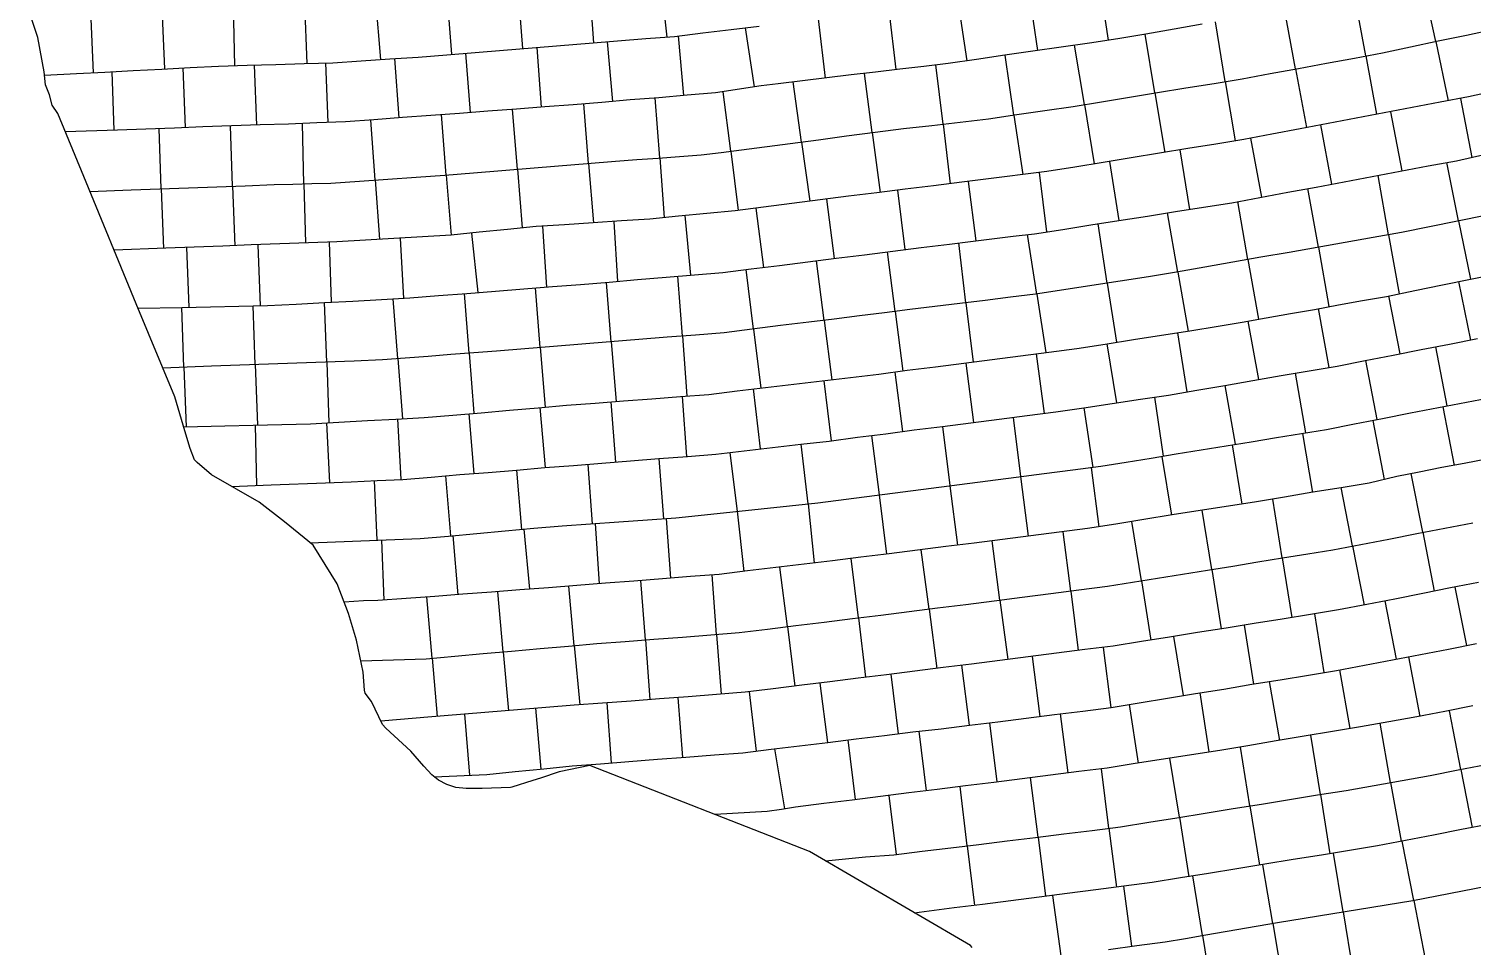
# Model space of a CAD drawing. Extents: x 720124 to 720679, y 1579628 to 1580856.
# Drawn here: x 720185.9 to 720287, y 1580090.2 to 1580154.5 of the extents above; entities that cross this region are included whole.
import ezdxf

# ---------------------------------------------------------------- set-up
doc = ezdxf.new("R2010")
doc.units = 0
doc.layers.add('10016_0502_PANTES', color=7, linetype='Continuous')
doc.layers.add('AGROCAD PLL', color=7, linetype='Continuous')
doc.layers.add('GT01-0010016-0502', color=30, linetype='Continuous', lineweight=25)

msp = doc.modelspace()

# ---------------------------------------------------------------- linework, layer by layer
at = {"layer": '10016_0502_PANTES'}
msp.add_lwpolyline([(720252.01, 1580090.08), (720251.9, 1580090.22), (720240.6, 1580096.82), (720225.22, 1580102.85), (720223.07, 1580102.39), (720221.77, 1580101.96), (720221.23, 1580101.78), (720219.75, 1580101.32), (720219.65, 1580101.29), (720217.67, 1580101.22), (720216.56, 1580101.22), (720215.82, 1580101.31), (720215.2, 1580101.52), (720214.62, 1580101.81), (720214.14, 1580102.18), (720213.58, 1580102.8), (720212.67, 1580103.84), (720210.93, 1580105.46), (720210.68, 1580105.71), (720209.92, 1580107.33), (720209.48, 1580107.92), (720209.43, 1580108.12), (720209.33, 1580109.39), (720208.88, 1580111.62), (720208.31, 1580113.48), (720207.51, 1580115.57), (720205.84, 1580118.27), (720203.83, 1580119.92), (720202.06, 1580121.28), (720198.71, 1580123.21), (720197.71, 1580124.07), (720197.51, 1580124.25), (720197.22, 1580125.05), (720196.84, 1580126.28), (720196.13, 1580128.66), (720193.44, 1580135.19), (720189.76, 1580144.11), (720187.94, 1580148.52), (720187.55, 1580149.1), (720187.37, 1580149.83), (720187.07, 1580150.53), (720186.98, 1580151.44), (720186.54, 1580153.84), (720185.91, 1580155.73)], dxfattribs=at)
at = {"layer": 'AGROCAD PLL', "color": 3, "true_color": 0x00ff00}
for points in [[(720225.17, 1580157.68), (720225.48, 1580153.47)], [(720261.55, 1580153.65), (720260.93, 1580157.81)], [(720284.48, 1580153.57), (720283.61, 1580157.63)], [(720215.2, 1580156.9), (720215.52, 1580152.67)], [(720220.18, 1580157.29), (720220.5, 1580153.07)], [(720256.6, 1580152.94), (720256.01, 1580157.08)], [(720279.58, 1580152.56), (720278.82, 1580156.71)], [(720200.23, 1580156.06), (720200.32, 1580151.87)], [(720205.22, 1580156.22), (720205.38, 1580152.03)], [(720210.21, 1580156.49), (720210.55, 1580152.31)], [(720246.69, 1580151.6), (720246.19, 1580155.76)], [(720251.65, 1580152.22), (720251.03, 1580156.4)], [(720274.66, 1580151.65), (720273.9, 1580155.82)], [(720241.72, 1580151), (720241.23, 1580155.16)], [(720269.74, 1580150.77), (720269.05, 1580154.94)], [(720231.8, 1580149.78), (720231.44, 1580153.96)], [(720236.76, 1580150.39), (720236.12, 1580154.53)], [(720264.81, 1580149.96), (720264.12, 1580154.08)], [(720284.48, 1580153.57), (720285.36, 1580149.42)], [(720284.48, 1580153.57), (720285.36, 1580149.42)], [(720216.85, 1580148.59), (720216.54, 1580152.75)], [(720221.84, 1580148.97), (720221.52, 1580153.15)], [(720226.82, 1580149.36), (720226.46, 1580153.55)], [(720254.93, 1580148.41), (720254.31, 1580152.6)], [(720259.87, 1580149.15), (720259.18, 1580153.31)], [(720279.58, 1580152.56), (720280.33, 1580148.47)], [(720279.58, 1580152.56), (720280.33, 1580148.47)], [(720196.88, 1580147.53), (720196.73, 1580151.72)], [(720201.88, 1580147.71), (720201.73, 1580151.91)], [(720206.88, 1580147.89), (720206.72, 1580152.07)], [(720211.86, 1580148.21), (720211.55, 1580152.37)], [(720249.97, 1580147.78), (720249.47, 1580151.92)], [(720274.66, 1580151.65), (720275.42, 1580147.53)], [(720274.66, 1580151.65), (720275.42, 1580147.53)], [(720245.01, 1580147.19), (720244.46, 1580151.33)], [(720269.74, 1580150.77), (720270.43, 1580146.6)], [(720269.74, 1580150.77), (720270.43, 1580146.6)], [(720230.12, 1580145.41), (720229.8, 1580149.61)], [(720235.09, 1580145.88), (720234.57, 1580150.05)], [(720264.81, 1580149.96), (720265.5, 1580145.8)], [(720264.81, 1580149.96), (720265.5, 1580145.8)], [(720286.23, 1580149.58), (720287.01, 1580145.45)], [(720220.15, 1580144.62), (720219.81, 1580148.81)], [(720225.13, 1580145.03), (720224.79, 1580149.19)], [(720259.87, 1580149.15), (720260.56, 1580145)], [(720259.87, 1580149.15), (720260.56, 1580145)], [(720281.32, 1580148.65), (720282.11, 1580144.5)], [(720200.19, 1580143.43), (720200.03, 1580147.65)], [(720205.18, 1580143.6), (720205.08, 1580147.82)], [(720210.18, 1580143.87), (720209.88, 1580148.06)], [(720215.16, 1580144.21), (720214.82, 1580148.44)], [(720249.97, 1580147.78), (720250.47, 1580143.59)], [(720249.97, 1580147.78), (720250.47, 1580143.59)], [(720254.93, 1580148.41), (720255.55, 1580144.24)], [(720254.93, 1580148.41), (720255.55, 1580144.24)], [(720276.41, 1580147.72), (720277.19, 1580143.58)], [(720195.19, 1580143.25), (720195.04, 1580147.46)], [(720240.05, 1580146.52), (720240.62, 1580142.38)], [(720240.05, 1580146.52), (720240.62, 1580142.38)], [(720245.01, 1580147.19), (720245.56, 1580142.99)], [(720245.01, 1580147.19), (720245.56, 1580142.99)], [(720271.5, 1580146.79), (720272.28, 1580142.66)], [(720235.09, 1580145.88), (720235.61, 1580141.73)], [(720235.09, 1580145.88), (720235.61, 1580141.73)], [(720266.56, 1580145.97), (720267.23, 1580141.8)], [(720225.13, 1580145.03), (720225.47, 1580140.87)], [(720225.13, 1580145.03), (720225.47, 1580140.87)], [(720230.12, 1580145.41), (720230.43, 1580141.23)], [(720230.12, 1580145.41), (720230.43, 1580141.23)], [(720261.63, 1580145.17), (720262.29, 1580141.03)], [(720261.63, 1580145.17), (720262.29, 1580141.03)], [(720286.08, 1580141.01), (720285.27, 1580145.08)], [(720286.08, 1580141.01), (720285.27, 1580145.08)], [(720210.18, 1580143.87), (720210.47, 1580139.71)], [(720210.18, 1580143.87), (720210.47, 1580139.71)], [(720215.16, 1580144.21), (720215.5, 1580140)], [(720215.16, 1580144.21), (720215.5, 1580140)], [(720251.73, 1580143.75), (720252.26, 1580139.6)], [(720256.69, 1580144.39), (720257.22, 1580140.23)], [(720281.18, 1580140.03), (720280.45, 1580144.18)], [(720281.18, 1580140.03), (720280.45, 1580144.18)], [(720195.19, 1580143.25), (720195.34, 1580139.07)], [(720195.19, 1580143.25), (720195.34, 1580139.07)], [(720200.19, 1580143.43), (720200.34, 1580139.26)], [(720200.19, 1580143.43), (720200.34, 1580139.26)], [(720241.81, 1580142.52), (720242.33, 1580138.37)], [(720246.77, 1580143.14), (720247.29, 1580138.99)], [(720276.26, 1580139.16), (720275.53, 1580143.26)], [(720276.26, 1580139.16), (720275.53, 1580143.26)], [(720236.85, 1580141.9), (720237.39, 1580137.74)], [(720266.41, 1580137.41), (720265.68, 1580141.56)], [(720266.41, 1580137.41), (720265.68, 1580141.56)], [(720226.89, 1580140.96), (720227.16, 1580136.76)], [(720231.88, 1580141.37), (720232.26, 1580137.19)], [(720261.47, 1580136.64), (720260.83, 1580140.8)], [(720261.47, 1580136.64), (720260.83, 1580140.8)], [(720286.08, 1580141.01), (720286.91, 1580136.91)], [(720206.95, 1580139.52), (720207.1, 1580135.3)], [(720211.94, 1580139.79), (720212.17, 1580135.57)], [(720216.93, 1580140.14), (720217.36, 1580135.97)], [(720251.57, 1580135.26), (720251.06, 1580139.45)], [(720251.57, 1580135.26), (720251.06, 1580139.45)], [(720256.53, 1580135.87), (720255.89, 1580140.04)], [(720256.53, 1580135.87), (720255.89, 1580140.04)], [(720281.18, 1580140.03), (720281.92, 1580135.89)], [(720196.96, 1580139.13), (720197.11, 1580134.95)], [(720246.61, 1580134.65), (720246.07, 1580138.84)], [(720246.61, 1580134.65), (720246.07, 1580138.84)], [(720276.26, 1580139.16), (720277, 1580134.99)], [(720236.68, 1580133.42), (720236.16, 1580137.59)], [(720236.68, 1580133.42), (720236.16, 1580137.59)], [(720241.64, 1580134.03), (720241.11, 1580138.21)], [(720241.64, 1580134.03), (720241.11, 1580138.21)], [(720266.41, 1580137.41), (720267.14, 1580133.28)], [(720271.33, 1580138.29), (720272.07, 1580134.11)], [(720226.72, 1580132.53), (720226.39, 1580136.69)], [(720226.72, 1580132.53), (720226.39, 1580136.69)], [(720231.71, 1580132.93), (720231.39, 1580137.12)], [(720231.71, 1580132.93), (720231.39, 1580137.12)], [(720261.47, 1580136.64), (720262.11, 1580132.49)], [(720286.07, 1580136.74), (720286.91, 1580132.65)], [(720211.77, 1580131.35), (720211.44, 1580135.54)], [(720211.77, 1580131.35), (720211.44, 1580135.54)], [(720216.76, 1580131.73), (720216.43, 1580135.9)], [(720216.76, 1580131.73), (720216.43, 1580135.9)], [(720221.74, 1580132.13), (720221.4, 1580136.3)], [(720221.74, 1580132.13), (720221.4, 1580136.3)], [(720256.53, 1580135.87), (720257.16, 1580131.77)], [(720196.78, 1580130.74), (720196.62, 1580134.94)], [(720196.78, 1580130.74), (720196.62, 1580134.94)], [(720196.78, 1580130.74), (720196.62, 1580134.94)], [(720196.78, 1580130.74), (720196.62, 1580134.94)], [(720206.78, 1580131.11), (720206.62, 1580135.28)], [(720206.78, 1580131.11), (720206.62, 1580135.28)], [(720246.61, 1580134.65), (720247.14, 1580130.48)], [(720251.57, 1580135.26), (720252.07, 1580131.11)], [(720276.25, 1580134.85), (720276.99, 1580130.73)], [(720236.68, 1580133.42), (720237.2, 1580129.28)], [(720241.64, 1580134.03), (720242.18, 1580129.87)], [(720271.33, 1580133.98), (720272.06, 1580129.89)], [(720226.72, 1580132.53), (720227.06, 1580128.34)], [(720231.71, 1580132.93), (720232.02, 1580128.73)], [(720261.45, 1580132.38), (720262.12, 1580128.25)], [(720266.39, 1580133.16), (720267.05, 1580129.01)], [(720211.77, 1580131.35), (720212.1, 1580127.14)], [(720216.76, 1580131.73), (720217.08, 1580127.52)], [(720221.74, 1580132.13), (720222.08, 1580127.95)], [(720256.5, 1580131.68), (720257.05, 1580127.51)], [(720284.46, 1580132.17), (720285.27, 1580128.04)], [(720196.78, 1580130.74), (720196.94, 1580126.58)], [(720201.78, 1580130.93), (720201.93, 1580126.7)], [(720246.58, 1580130.41), (720247.13, 1580126.24)], [(720251.55, 1580131.04), (720252.09, 1580126.87)], [(720274.64, 1580130.33), (720275.35, 1580126.14)], [(720279.56, 1580131.22), (720280.36, 1580127.08)], [(720241.62, 1580129.8), (720242.13, 1580125.59)], [(720269.71, 1580129.47), (720270.44, 1580125.35)], [(720226.7, 1580128.31), (720227.02, 1580124.1)], [(720231.68, 1580128.7), (720232, 1580124.5)], [(720236.66, 1580129.22), (720237.16, 1580125.02)], [(720264.78, 1580128.65), (720265.39, 1580124.52)], [(720216.73, 1580127.49), (720217.1, 1580123.3)], [(720221.72, 1580127.92), (720222.08, 1580123.71)], [(720221.72, 1580127.92), (720222.08, 1580123.71)], [(720259.83, 1580127.91), (720260.45, 1580123.73)], [(720284.98, 1580127.98), (720285.78, 1580123.87)], [(720201.76, 1580126.69), (720201.87, 1580122.47)], [(720206.76, 1580126.85), (720206.98, 1580122.66)], [(720211.75, 1580127.12), (720211.97, 1580122.88)], [(720249.92, 1580126.6), (720250.44, 1580122.45)], [(720254.88, 1580127.23), (720255.4, 1580123.08)], [(720280.08, 1580127.02), (720280.88, 1580122.89)], [(720240, 1580125.35), (720240.48, 1580121.17)], [(720244.96, 1580125.96), (720245.48, 1580121.8)], [(720270.22, 1580125.31), (720270.89, 1580121.16)], [(720275.16, 1580126.11), (720275.85, 1580121.97)], [(720230.05, 1580124.34), (720230.39, 1580120.13)], [(720235.03, 1580124.77), (720235.53, 1580120.64)], [(720265.29, 1580124.5), (720265.97, 1580120.39)], [(720220.08, 1580123.54), (720220.42, 1580119.38)], [(720225.07, 1580123.94), (720225.38, 1580119.78)], [(720260.35, 1580123.72), (720260.88, 1580119.56)], [(720283.57, 1580119.18), (720282.76, 1580123.29)], [(720210.11, 1580122.8), (720210.3, 1580118.62)], [(720215.1, 1580123.14), (720215.46, 1580118.93)], [(720250.43, 1580122.44), (720250.98, 1580118.28)], [(720255.39, 1580123.08), (720255.92, 1580118.9)], [(720278.66, 1580118.22), (720277.86, 1580122.31)], [(720245.48, 1580121.8), (720246, 1580117.65)], [(720273.73, 1580117.38), (720273.07, 1580121.51)], [(720235.54, 1580120.65), (720236, 1580116.44)], [(720240.52, 1580121.17), (720240.94, 1580117.03)], [(720268.8, 1580116.58), (720268.13, 1580120.74)], [(720220.6, 1580119.4), (720220.98, 1580115.19)], [(720225.58, 1580119.79), (720225.88, 1580115.57)], [(720230.57, 1580120.14), (720230.86, 1580115.97)], [(720258.91, 1580115.06), (720258.39, 1580119.22)], [(720263.86, 1580115.78), (720263.2, 1580119.93)], [(720283.57, 1580119.18), (720284.37, 1580115.05)], [(720283.57, 1580119.18), (720284.37, 1580115.05)], [(720210.63, 1580118.64), (720210.79, 1580114.43)], [(720215.62, 1580118.95), (720215.98, 1580114.81)], [(720253.95, 1580114.43), (720253.41, 1580118.59)], [(720278.66, 1580118.22), (720279.47, 1580114.08)], [(720278.66, 1580118.22), (720279.47, 1580114.08)], [(720244.03, 1580113.18), (720243.53, 1580117.34)], [(720248.99, 1580113.8), (720248.44, 1580117.96)], [(720273.73, 1580117.38), (720274.4, 1580113.21)], [(720273.73, 1580117.38), (720274.4, 1580113.21)], [(720234.1, 1580112.03), (720233.78, 1580116.2)], [(720239.07, 1580112.57), (720238.54, 1580116.74)], [(720268.8, 1580116.58), (720269.46, 1580112.42)], [(720268.8, 1580116.58), (720269.46, 1580112.42)], [(720224.13, 1580111.24), (720223.74, 1580115.4)], [(720229.11, 1580111.64), (720228.8, 1580115.8)], [(720263.86, 1580115.78), (720264.52, 1580111.63)], [(720263.86, 1580115.78), (720264.52, 1580111.63)], [(720285.82, 1580115.34), (720286.64, 1580111.24)], [(720219.15, 1580110.8), (720218.78, 1580115.02)], [(720253.95, 1580114.43), (720254.5, 1580110.27)], [(720253.95, 1580114.43), (720254.5, 1580110.27)], [(720258.91, 1580115.06), (720259.44, 1580110.9)], [(720258.91, 1580115.06), (720259.44, 1580110.9)], [(720280.91, 1580114.37), (720281.71, 1580110.29)], [(720244.03, 1580113.18), (720244.53, 1580109.02)], [(720244.03, 1580113.18), (720244.53, 1580109.02)], [(720248.99, 1580113.8), (720249.54, 1580109.64)], [(720248.99, 1580113.8), (720249.54, 1580109.64)], [(720276, 1580113.47), (720276.65, 1580109.35)], [(720239.07, 1580112.57), (720239.59, 1580108.4)], [(720239.07, 1580112.57), (720239.59, 1580108.4)], [(720271.06, 1580112.68), (720271.72, 1580108.54)], [(720224.13, 1580111.24), (720224.51, 1580107.09)], [(720224.13, 1580111.24), (720224.51, 1580107.09)], [(720229.11, 1580111.64), (720229.43, 1580107.46)], [(720229.11, 1580111.64), (720229.43, 1580107.46)], [(720234.1, 1580112.03), (720234.41, 1580107.84)], [(720234.1, 1580112.03), (720234.41, 1580107.84)], [(720266.12, 1580111.89), (720266.79, 1580107.74)], [(720256.22, 1580110.48), (720256.75, 1580106.28)], [(720246.3, 1580109.23), (720246.82, 1580105.06)], [(720251.26, 1580109.86), (720251.79, 1580105.66)], [(720278.48, 1580105.43), (720277.77, 1580109.54)], [(720241.34, 1580108.62), (720241.86, 1580104.45)], [(720273.55, 1580104.6), (720272.84, 1580108.73)], [(720226.41, 1580107.23), (720226.72, 1580103.02)], [(720231.39, 1580107.61), (720231.71, 1580103.41)], [(720236.38, 1580108), (720236.87, 1580103.85)], [(720263.67, 1580103.01), (720263.04, 1580107.12)], [(720268.61, 1580103.79), (720267.97, 1580107.93)], [(720258.72, 1580102.32), (720258.2, 1580106.46)], [(720286.24, 1580102.57), (720285.44, 1580106.68)], [(720248.8, 1580101.07), (720248.3, 1580105.24)], [(720253.76, 1580101.69), (720253.24, 1580105.84)], [(720281.32, 1580101.66), (720280.59, 1580105.8)], [(720243.84, 1580100.45), (720243.31, 1580104.63)], [(720271.46, 1580100.01), (720270.8, 1580104.13)], [(720276.4, 1580100.82), (720275.73, 1580104.97)], [(720266.53, 1580099.21), (720265.86, 1580103.35)], [(720256.62, 1580097.82), (720256.1, 1580101.99)], [(720261.59, 1580098.44), (720261.06, 1580102.61)], [(720251.66, 1580097.21), (720251.16, 1580101.36)], [(720281.32, 1580101.66), (720282.06, 1580097.53)], [(720281.32, 1580101.66), (720282.06, 1580097.53)], [(720246.7, 1580096.61), (720246.18, 1580100.75)], [(720271.46, 1580100.01), (720272.13, 1580095.86)], [(720271.46, 1580100.01), (720272.13, 1580095.86)], [(720276.4, 1580100.82), (720277.06, 1580096.66)], [(720276.4, 1580100.82), (720277.06, 1580096.66)], [(720266.53, 1580099.21), (720267.19, 1580095.05)], [(720266.53, 1580099.21), (720267.19, 1580095.05)], [(720261.59, 1580098.44), (720262.11, 1580094.31)], [(720261.59, 1580098.44), (720262.11, 1580094.31)], [(720251.66, 1580097.21), (720252.16, 1580093.04)], [(720251.66, 1580097.21), (720252.16, 1580093.04)], [(720256.62, 1580097.82), (720257.15, 1580093.68)], [(720256.62, 1580097.82), (720257.15, 1580093.68)], [(720282.94, 1580093.39), (720282.13, 1580097.54)], [(720278, 1580092.58), (720277.33, 1580096.71)], [(720268.14, 1580090.93), (720267.46, 1580095.1)], [(720273.07, 1580091.77), (720272.36, 1580095.89)], [(720263.2, 1580090.18), (720262.62, 1580094.38)], [(720282.94, 1580093.39), (720283.74, 1580089.27)], [(720282.94, 1580093.39), (720283.74, 1580089.27)], [(720278, 1580092.58), (720278.68, 1580088.43)], [(720278, 1580092.58), (720278.68, 1580088.43)], [(720268.14, 1580090.93), (720268.82, 1580086.78)], [(720268.14, 1580090.93), (720268.82, 1580086.78)], [(720273.07, 1580091.77), (720273.78, 1580087.62)], [(720273.07, 1580091.77), (720273.78, 1580087.62)]]:
    msp.add_lwpolyline(points, dxfattribs=at)
at = {"layer": 'AGROCAD PLL', "color": 1, "true_color": 0xff0000}
for points in [[(720230.15, 1580158.11), (720230.61, 1580153.88)], [(720190.23, 1580155.69), (720190.41, 1580151.38)], [(720195.23, 1580155.91), (720195.41, 1580151.64)], [(720240.05, 1580146.52), (720239.47, 1580150.74)], [(720221.9, 1580140.63), (720222.18, 1580136.36)], [(720201.95, 1580139.32), (720202.11, 1580135.05)], [(720206.78, 1580131.11), (720206.93, 1580126.86)], [(720214.17, 1580110.35), (720213.8, 1580114.65)], [(720261.18, 1580111.12), (720261.71, 1580106.9)], [(720283.4, 1580106.28), (720282.59, 1580110.46)], [(720216.44, 1580106.44), (720216.78, 1580102.16)], [(720221.42, 1580106.85), (720221.79, 1580102.59)], [(720238.88, 1580099.8), (720238.18, 1580104.01)], [(720258.24, 1580089.5), (720257.66, 1580093.74)]]:
    msp.add_lwpolyline(points, dxfattribs=at)
at = {"layer": 'AGROCAD PLL', "color": 5, "true_color": 0x0000ff}
for points in [[(720191.89, 1580147.35), (720191.74, 1580151.45)], [(720220.15, 1580144.62), (720220.48, 1580140.5)], [(720220.15, 1580144.62), (720220.48, 1580140.5)], [(720205.18, 1580143.6), (720205.29, 1580139.45)], [(720205.18, 1580143.6), (720205.29, 1580139.45)], [(720271.33, 1580138.29), (720270.62, 1580142.35)], [(720271.33, 1580138.29), (720270.62, 1580142.35)], [(720281.17, 1580135.74), (720281.98, 1580131.69)], [(720201.78, 1580130.93), (720201.63, 1580135.04)], [(720201.78, 1580130.93), (720201.63, 1580135.04)], [(720214.17, 1580110.35), (720214.52, 1580106.28)], [(720214.17, 1580110.35), (720214.52, 1580106.28)], [(720219.15, 1580110.8), (720219.51, 1580106.68)], [(720219.15, 1580110.8), (720219.51, 1580106.68)], [(720286.24, 1580102.57), (720287.03, 1580098.5)], [(720286.24, 1580102.57), (720287.03, 1580098.5)]]:
    msp.add_lwpolyline(points, dxfattribs=at)
at = {"layer": 'GT01-0010016-0502'}
for points in [[(720187, 1580151.21), (720189.24, 1580151.33), (720191.23, 1580151.42), (720193.23, 1580151.53), (720195.22, 1580151.63), (720197.22, 1580151.74), (720199.21, 1580151.84), (720201.22, 1580151.9), (720203.22, 1580151.96), (720205.21, 1580152.02), (720207.21, 1580152.08), (720209.2, 1580152.21), (720211.2, 1580152.35), (720213.2, 1580152.48), (720215.19, 1580152.64), (720217.19, 1580152.8), (720219.18, 1580152.96), (720221.18, 1580153.12), (720223.16, 1580153.29), (720225.16, 1580153.45), (720227.15, 1580153.61), (720229.15, 1580153.77), (720231.14, 1580153.92), (720233.13, 1580154.17), (720235.11, 1580154.41), (720237.09, 1580154.65)], [(720268.11, 1580154.78), (720266.15, 1580154.44), (720264.18, 1580154.09), (720262.2, 1580153.75), (720260.22, 1580153.46), (720258.25, 1580153.17), (720256.26, 1580152.89), (720254.29, 1580152.6), (720252.31, 1580152.31), (720250.33, 1580152.02), (720248.62, 1580151.82), (720246.93, 1580151.62), (720245.23, 1580151.42), (720243.52, 1580151.22), (720241.82, 1580151.02), (720240.12, 1580150.81), (720238.41, 1580150.61), (720237.21, 1580150.45), (720234.03, 1580149.96), (720232.03, 1580149.8), (720230.04, 1580149.63), (720228.04, 1580149.47), (720226.06, 1580149.29), (720224.06, 1580149.13), (720222.07, 1580148.98), (720220.07, 1580148.83), (720218.07, 1580148.68), (720216.08, 1580148.53), (720214.08, 1580148.38), (720212.09, 1580148.23), (720210.09, 1580148.08), (720208.1, 1580147.93), (720206.1, 1580147.86), (720204.11, 1580147.78), (720202.11, 1580147.72), (720200.11, 1580147.65), (720198.11, 1580147.58), (720196.11, 1580147.5), (720194.12, 1580147.43), (720192.12, 1580147.36), (720188.47, 1580147.23)], [(720190.19, 1580143.06), (720193.08, 1580143.17), (720195.09, 1580143.25), (720197.09, 1580143.32), (720199.08, 1580143.39), (720201.08, 1580143.46), (720203.09, 1580143.54), (720204.41, 1580143.58), (720205.75, 1580143.62), (720207.08, 1580143.65), (720209.07, 1580143.79), (720211.07, 1580143.93), (720213.06, 1580144.07), (720215.06, 1580144.21), (720217.06, 1580144.37), (720219.05, 1580144.53), (720221.03, 1580144.69), (720223.03, 1580144.85), (720225.02, 1580145.02), (720227.02, 1580145.19), (720228.52, 1580145.29), (720230.01, 1580145.4), (720231.51, 1580145.51), (720233.01, 1580145.63), (720234.43, 1580145.79), (720235.85, 1580145.97), (720239.26, 1580146.41), (720241.24, 1580146.68), (720243.21, 1580146.96), (720245.2, 1580147.22), (720247.19, 1580147.46), (720249.18, 1580147.68), (720251.16, 1580147.92), (720253.14, 1580148.15), (720255.13, 1580148.44), (720257.1, 1580148.73), (720259.08, 1580149.02), (720261.06, 1580149.35), (720263.03, 1580149.66), (720265, 1580149.99), (720266.97, 1580150.31), (720268.96, 1580150.63), (720270.93, 1580150.96), (720272.89, 1580151.32), (720274.86, 1580151.68), (720276.82, 1580152.05), (720278.79, 1580152.41), (720280.75, 1580152.77), (720282.71, 1580153.19), (720284.66, 1580153.61), (720286.63, 1580154.02), (720288.59, 1580154.44)], [(720288.72, 1580150.12), (720286.77, 1580149.68), (720284.8, 1580149.31), (720282.84, 1580148.94), (720280.88, 1580148.57), (720278.91, 1580148.2), (720276.94, 1580147.82), (720274.98, 1580147.44), (720273.01, 1580147.07), (720271.05, 1580146.7), (720269.08, 1580146.37), (720267.11, 1580146.06), (720265.12, 1580145.74), (720263.15, 1580145.42), (720261.18, 1580145.1), (720259.21, 1580144.77), (720257.23, 1580144.46), (720255.75, 1580144.27), (720254.26, 1580144.08), (720252.77, 1580143.89), (720251.28, 1580143.7), (720249.3, 1580143.45), (720247.31, 1580143.21), (720245.32, 1580142.96), (720243.34, 1580142.72), (720241.35, 1580142.47), (720239.37, 1580142.22), (720237.39, 1580141.97), (720235.4, 1580141.71), (720233.42, 1580141.51), (720231.43, 1580141.33), (720229.43, 1580141.13), (720227.43, 1580141), (720225.44, 1580140.87), (720223.44, 1580140.73), (720221.45, 1580140.6), (720219.46, 1580140.39), (720217.47, 1580140.2), (720215.49, 1580139.99), (720213.49, 1580139.88), (720211.49, 1580139.77), (720209.5, 1580139.65), (720207.49, 1580139.54), (720205.5, 1580139.46), (720203.5, 1580139.38), (720201.5, 1580139.31), (720199.51, 1580139.23), (720197.5, 1580139.15), (720195.51, 1580139.08), (720191.89, 1580138.95)], [(720193.57, 1580134.88), (720196.63, 1580134.94), (720198.63, 1580134.98), (720200.62, 1580135.02), (720202.63, 1580135.06), (720204.63, 1580135.17), (720206.62, 1580135.28), (720208.62, 1580135.38), (720210.61, 1580135.49), (720212.61, 1580135.6), (720214.61, 1580135.76), (720216.6, 1580135.91), (720218.6, 1580136.07), (720220.59, 1580136.23), (720222.59, 1580136.39), (720224.57, 1580136.54), (720226.57, 1580136.7), (720228.56, 1580136.88), (720230.56, 1580137.05), (720232.55, 1580137.21), (720234.54, 1580137.38), (720236.52, 1580137.63), (720238.5, 1580137.88), (720240.49, 1580138.13), (720242.47, 1580138.38), (720244.46, 1580138.63), (720246.45, 1580138.88), (720248.43, 1580139.13), (720250.42, 1580139.37), (720251.9, 1580139.56), (720253.39, 1580139.74), (720254.88, 1580139.92), (720256.37, 1580140.1), (720258.35, 1580140.4), (720260.32, 1580140.72), (720262.29, 1580141.03), (720264.28, 1580141.34), (720266.25, 1580141.65), (720268.22, 1580141.95), (720270.19, 1580142.27), (720272.17, 1580142.64), (720274.13, 1580143), (720276.1, 1580143.37), (720278.06, 1580143.74), (720280.03, 1580144.1), (720281.99, 1580144.47), (720283.96, 1580144.85), (720285.93, 1580145.21), (720287.88, 1580145.64)], [(720287.97, 1580141.38), (720286.01, 1580140.99), (720284.05, 1580140.59), (720282.08, 1580140.19), (720280.11, 1580139.84), (720278.14, 1580139.49), (720276.18, 1580139.14), (720274.21, 1580138.79), (720272.24, 1580138.45), (720270.26, 1580138.1), (720268.3, 1580137.75), (720266.33, 1580137.4), (720264.36, 1580137.08), (720262.37, 1580136.78), (720260.4, 1580136.47), (720258.43, 1580136.17), (720256.45, 1580135.86), (720254.69, 1580135.65), (720252.92, 1580135.42), (720251.15, 1580135.21), (720249.4, 1580134.99), (720247.63, 1580134.78), (720245.86, 1580134.55), (720244.1, 1580134.34), (720242.33, 1580134.12), (720240.57, 1580133.9), (720238.58, 1580133.66), (720236.6, 1580133.41), (720234.62, 1580133.16), (720232.62, 1580133), (720230.63, 1580132.84), (720228.64, 1580132.68), (720226.65, 1580132.52), (720224.65, 1580132.36), (720222.66, 1580132.2), (720220.66, 1580132.04), (720218.67, 1580131.88), (720217.08, 1580131.75), (720215.48, 1580131.63), (720213.89, 1580131.5), (720212.29, 1580131.39), (720210.69, 1580131.26), (720208.7, 1580131.18), (720206.69, 1580131.11), (720204.7, 1580131.03), (720202.7, 1580130.96), (720200.7, 1580130.89), (720198.7, 1580130.82), (720195.3, 1580130.69)], [(720196.76, 1580126.57), (720199.64, 1580126.64), (720201.64, 1580126.69), (720203.63, 1580126.74), (720205.64, 1580126.79), (720207.64, 1580126.9), (720209.63, 1580127.01), (720211.63, 1580127.11), (720213.62, 1580127.22), (720215.62, 1580127.39), (720217.61, 1580127.56), (720219.6, 1580127.73), (720221.59, 1580127.91), (720223.59, 1580128.08), (720225.58, 1580128.23), (720227.58, 1580128.38), (720229.57, 1580128.54), (720231.56, 1580128.69), (720233.55, 1580128.84), (720235.54, 1580129.08), (720237.53, 1580129.32), (720239.52, 1580129.56), (720241.5, 1580129.79), (720243.48, 1580130.03), (720245.47, 1580130.26), (720247.45, 1580130.53), (720249.43, 1580130.77), (720251.42, 1580131.02), (720253.4, 1580131.29), (720255.38, 1580131.54), (720257.37, 1580131.8), (720259.35, 1580132.05), (720261.33, 1580132.36), (720263.31, 1580132.68), (720265.28, 1580132.98), (720267.26, 1580133.3), (720269.23, 1580133.62), (720270.92, 1580133.91), (720272.61, 1580134.21), (720274.3, 1580134.51), (720275.98, 1580134.8), (720277.67, 1580135.11), (720279.36, 1580135.41), (720281.04, 1580135.71), (720283.01, 1580136.11), (720284.97, 1580136.51), (720286.93, 1580136.91), (720288.89, 1580137.32)], [(720200.12, 1580122.4), (720202.89, 1580122.51), (720206.69, 1580122.65), (720208.49, 1580122.72), (720210.31, 1580122.81), (720212.11, 1580122.89), (720214.1, 1580123.05), (720216.1, 1580123.22), (720218.09, 1580123.38), (720220.09, 1580123.54), (720222.07, 1580123.71), (720224.07, 1580123.87), (720226.06, 1580124.02), (720228.06, 1580124.18), (720230.05, 1580124.34), (720232.05, 1580124.5), (720234.04, 1580124.65), (720236.03, 1580124.89), (720238.01, 1580125.12), (720239.99, 1580125.35), (720241.99, 1580125.57), (720243.97, 1580125.84), (720245.96, 1580126.09), (720247.94, 1580126.35), (720249.92, 1580126.6), (720251.91, 1580126.85), (720253.89, 1580127.11), (720255.87, 1580127.36), (720257.86, 1580127.62), (720259.83, 1580127.91), (720261.81, 1580128.21), (720263.79, 1580128.5), (720265.77, 1580128.79), (720267.74, 1580129.13), (720269.7, 1580129.47), (720271.67, 1580129.82), (720273.65, 1580130.16), (720275.62, 1580130.5), (720277.59, 1580130.83), (720279.55, 1580131.22), (720281.51, 1580131.6), (720283.47, 1580131.98), (720285.45, 1580132.36), (720287.41, 1580132.75)], [(720205.63, 1580118.45), (720213.32, 1580118.74), (720215.31, 1580118.92), (720217.3, 1580119.09), (720219.29, 1580119.28), (720221.29, 1580119.46), (720223.27, 1580119.64), (720225.27, 1580119.77), (720227.26, 1580119.91), (720229.26, 1580120.05), (720231.25, 1580120.19), (720233.25, 1580120.41), (720235.23, 1580120.61), (720237.22, 1580120.83), (720239.21, 1580121.03), (720241.2, 1580121.24), (720243.18, 1580121.5), (720245.16, 1580121.76), (720247.15, 1580122.01), (720249.13, 1580122.27), (720251.11, 1580122.53), (720253.1, 1580122.78), (720255.08, 1580123.04), (720257.06, 1580123.29), (720259.05, 1580123.56), (720261.03, 1580123.81), (720262.79, 1580124.1), (720264.55, 1580124.38), (720266.3, 1580124.67), (720268.05, 1580124.95), (720269.8, 1580125.24), (720271.56, 1580125.52), (720273.32, 1580125.82), (720275.07, 1580126.1), (720276.82, 1580126.39), (720278.79, 1580126.77), (720280.75, 1580127.15), (720282.71, 1580127.54), (720284.67, 1580127.92), (720286.64, 1580128.3), (720288.6, 1580128.68)], [(720288.05, 1580124.3), (720286.48, 1580124), (720284.91, 1580123.71), (720283.33, 1580123.4), (720281.77, 1580123.1), (720279.82, 1580122.63), (720277.85, 1580122.3), (720275.88, 1580121.98), (720273.9, 1580121.65), (720271.93, 1580121.32), (720269.96, 1580121.02), (720267.98, 1580120.71), (720266.01, 1580120.4), (720264.03, 1580120.07), (720262.06, 1580119.75), (720260.09, 1580119.44), (720258.1, 1580119.19), (720256.11, 1580118.93), (720254.13, 1580118.68), (720252.14, 1580118.43), (720250.16, 1580118.18), (720248.18, 1580117.93), (720246.19, 1580117.68), (720244.21, 1580117.43), (720242.22, 1580117.19), (720240.24, 1580116.95), (720238.26, 1580116.71), (720236.26, 1580116.47), (720234.28, 1580116.23), (720232.28, 1580116.08), (720230.3, 1580115.92), (720228.3, 1580115.76), (720226.31, 1580115.61), (720224.31, 1580115.45), (720222.32, 1580115.3), (720220.32, 1580115.14), (720218.33, 1580114.99), (720216.33, 1580114.84), (720214.35, 1580114.68), (720212.35, 1580114.55), (720210.36, 1580114.4), (720209.35, 1580114.38), (720208.01, 1580114.29)], [(720209.17, 1580110.17), (720213.76, 1580110.32), (720215.76, 1580110.49), (720217.75, 1580110.68), (720219.73, 1580110.85), (720221.73, 1580111.03), (720223.73, 1580111.2), (720225.71, 1580111.39), (720227.7, 1580111.54), (720229.7, 1580111.69), (720231.7, 1580111.84), (720233.69, 1580112), (720235.69, 1580112.15), (720237.67, 1580112.39), (720239.65, 1580112.64), (720241.64, 1580112.88), (720243.62, 1580113.13), (720245.6, 1580113.37), (720247.59, 1580113.62), (720249.57, 1580113.88), (720251.56, 1580114.13), (720253.54, 1580114.38), (720255.52, 1580114.64), (720257.51, 1580114.89), (720259.49, 1580115.14), (720261.48, 1580115.4), (720263.23, 1580115.68), (720264.99, 1580115.96), (720266.74, 1580116.25), (720268.5, 1580116.53), (720270.26, 1580116.81), (720272.01, 1580117.11), (720273.76, 1580117.39), (720275.52, 1580117.67), (720277.27, 1580117.95), (720279.23, 1580118.33), (720281.21, 1580118.71), (720283.17, 1580119.1), (720285.13, 1580119.48), (720287.09, 1580119.85)], [(720287.49, 1580115.67), (720285.53, 1580115.28), (720283.57, 1580114.9), (720281.61, 1580114.5), (720279.65, 1580114.12), (720277.68, 1580113.74), (720275.7, 1580113.42), (720273.73, 1580113.1), (720271.76, 1580112.79), (720269.79, 1580112.47), (720267.8, 1580112.16), (720265.83, 1580111.84), (720263.86, 1580111.52), (720261.89, 1580111.21), (720259.9, 1580110.96), (720257.92, 1580110.7), (720255.94, 1580110.45), (720253.94, 1580110.2), (720251.96, 1580109.95), (720249.98, 1580109.7), (720247.99, 1580109.45), (720246.01, 1580109.2), (720244.02, 1580108.96), (720242.04, 1580108.71), (720240.06, 1580108.46), (720238.07, 1580108.21), (720236.09, 1580107.97), (720234.09, 1580107.82), (720232.1, 1580107.66), (720230.1, 1580107.51), (720228.11, 1580107.36), (720226.11, 1580107.21), (720224.13, 1580107.06), (720222.13, 1580106.91), (720220.14, 1580106.73), (720218.14, 1580106.57), (720216.15, 1580106.41), (720214.15, 1580106.25), (720210.57, 1580105.95)], [(720214.3, 1580102.05), (720218.01, 1580102.21), (720219.99, 1580102.41), (720221.99, 1580102.61), (720223.97, 1580102.81), (720225.97, 1580102.96), (720227.96, 1580103.12), (720229.96, 1580103.28), (720231.95, 1580103.43), (720233.95, 1580103.59), (720235.93, 1580103.74), (720237.93, 1580103.98), (720239.91, 1580104.22), (720241.89, 1580104.46), (720243.88, 1580104.7), (720245.86, 1580104.95), (720247.85, 1580105.19), (720249.84, 1580105.42), (720251.82, 1580105.66), (720253.81, 1580105.91), (720255.79, 1580106.16), (720257.77, 1580106.41), (720259.76, 1580106.65), (720261.74, 1580106.9), (720263.71, 1580107.23), (720265.69, 1580107.56), (720267.66, 1580107.88), (720269.64, 1580108.2), (720271.61, 1580108.53), (720273.59, 1580108.85), (720275.56, 1580109.17), (720277.53, 1580109.5), (720279.49, 1580109.87), (720281.46, 1580110.24), (720283.42, 1580110.62), (720285.38, 1580110.99), (720287.35, 1580111.38)], [(720287.08, 1580107.01), (720285.12, 1580106.62), (720283.16, 1580106.24), (720281.19, 1580105.9), (720279.22, 1580105.56), (720277.24, 1580105.22), (720275.27, 1580104.9), (720273.3, 1580104.56), (720271.33, 1580104.22), (720269.36, 1580103.9), (720267.38, 1580103.6), (720265.41, 1580103.28), (720263.43, 1580102.98), (720261.46, 1580102.66), (720259.47, 1580102.41), (720257.49, 1580102.16), (720255.5, 1580101.91), (720253.52, 1580101.66), (720251.54, 1580101.41), (720249.55, 1580101.16), (720247.57, 1580100.92), (720245.58, 1580100.67), (720243.59, 1580100.42), (720241.61, 1580100.17), (720239.62, 1580099.92), (720238.64, 1580099.76), (720237.65, 1580099.61), (720233.99, 1580099.41)], [(720241.72, 1580096.16), (720244.52, 1580096.45), (720246.52, 1580096.59), (720248.51, 1580096.84), (720250.5, 1580097.07), (720252.48, 1580097.31), (720254.46, 1580097.56), (720256.45, 1580097.8), (720258.43, 1580098.05), (720260.41, 1580098.29), (720262.4, 1580098.54), (720264.38, 1580098.86), (720266.35, 1580099.18), (720268.33, 1580099.5), (720270.3, 1580099.83), (720272.27, 1580100.14), (720274.24, 1580100.47), (720276.21, 1580100.79), (720278.2, 1580101.1), (720280.16, 1580101.45), (720282.13, 1580101.8), (720284.1, 1580102.15), (720286.06, 1580102.53), (720288.02, 1580102.92)], [(720288.27, 1580098.74), (720286.3, 1580098.35), (720284.33, 1580097.97), (720282.37, 1580097.59), (720280.41, 1580097.21), (720278.44, 1580096.89), (720276.47, 1580096.56), (720274.49, 1580096.25), (720272.51, 1580095.92), (720270.54, 1580095.6), (720268.57, 1580095.28), (720266.6, 1580094.96), (720264.62, 1580094.64), (720262.64, 1580094.38), (720260.66, 1580094.13), (720258.67, 1580093.87), (720256.69, 1580093.62), (720254.71, 1580093.37), (720252.72, 1580093.11), (720250.74, 1580092.86), (720247.94, 1580092.5)], [(720261.56, 1580089.96), (720263.54, 1580090.23), (720265.52, 1580090.49), (720266.95, 1580090.73), (720268.37, 1580090.97), (720273.4, 1580091.83), (720282.88, 1580093.38), (720292.36, 1580095.22)]]:
    msp.add_lwpolyline(points, dxfattribs=at)

doc.saveas('drawing.dxf')
